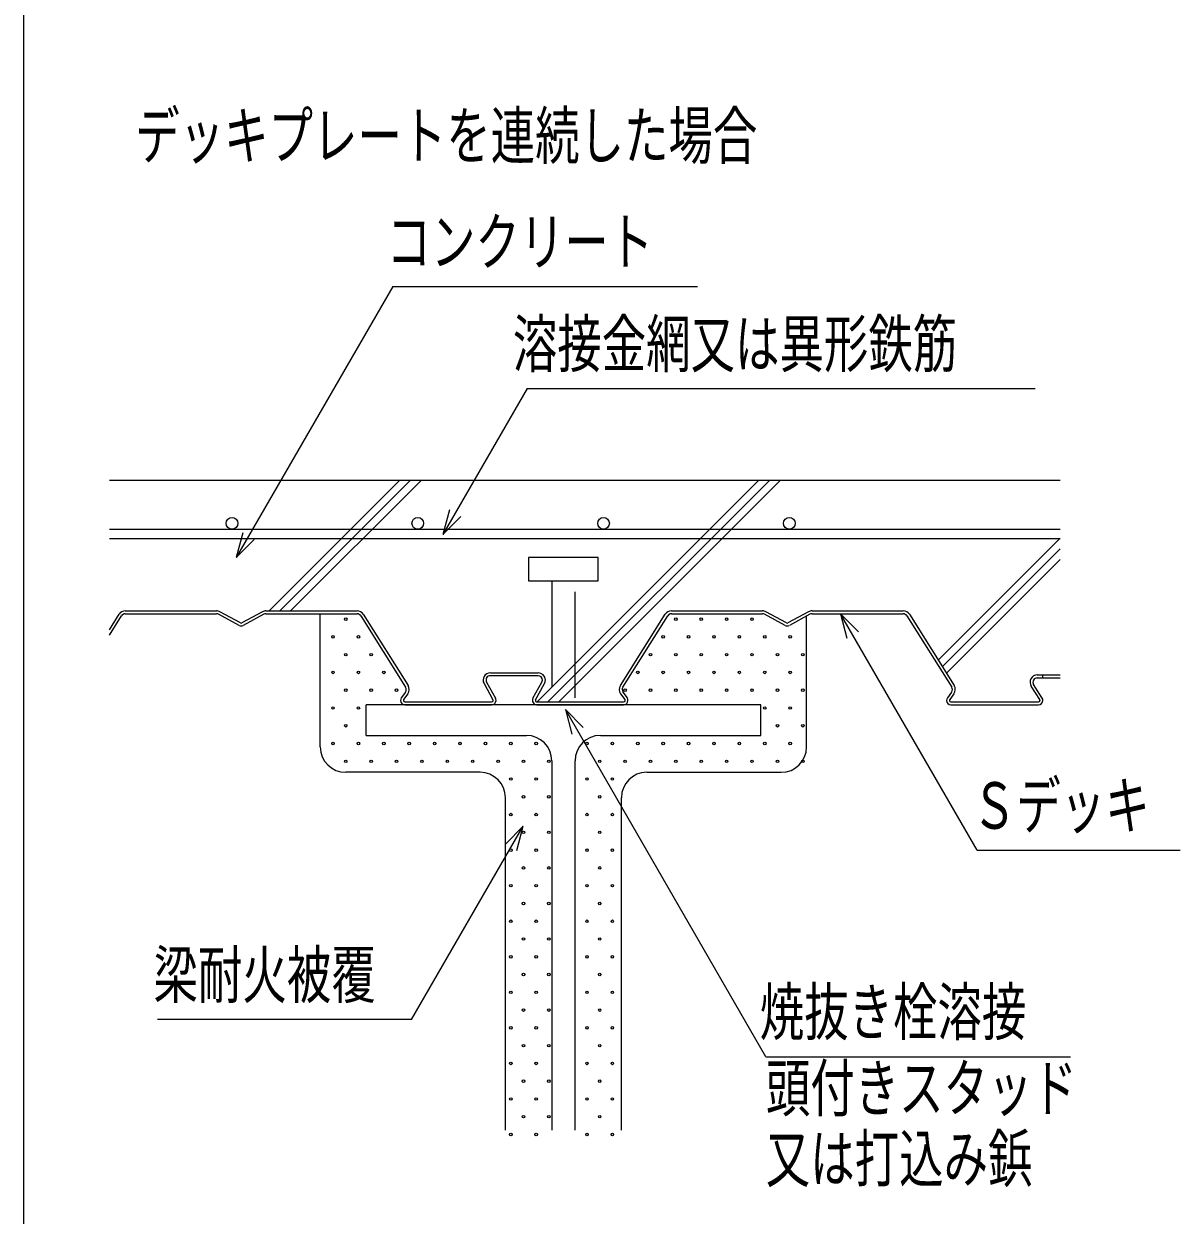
# Model space of a CAD drawing. Units: millimetres on the paper. Extents: x -350 to 350, y -246 to 246.
# Drawn here: x 0 to 54.6, y -36 to 20.3 of the extents above; entities that cross this region are included whole.
import ezdxf
from ezdxf.enums import TextEntityAlignment as Align

# ---------------------------------------------------------------- set-up
doc = ezdxf.new("R2010")
doc.units = ezdxf.units.MM
doc.linetypes.add('USER2', pattern=[7.5, 5, -2.5])
doc.layers.add('0-2_M2-2-0', color=7, linetype='Continuous', lineweight=18)
doc.styles.add('ＭＳ ゴシック', font='')
doc.styles.get('ＭＳ ゴシック').set_extended_font_data('MS Gothic')

msp = doc.modelspace()

# ---------------------------------------------------------------- linework, layer by layer
at = {"layer": '0-2_M2-2-0'}
for p, q in [((-0.022, -224.976), (-0.022, 222.024)), ((17.407, 7.926), (10.013, -4.881)), ((17.407, 7.926), (31.807, 7.926)), ((23.76, 3.098), (19.78, -3.794)), ((23.76, 3.098), (47.76, 3.098)), ((4.02, -1.226), (48.947, -1.226)), ((11.566, -7.407), (17.747, -1.226)), ((12.075, -7.407), (18.256, -1.226)), ((12.584, -7.407), (18.765, -1.226)), ((24.236, -11.708), (34.717, -1.226)), ((24.745, -11.708), (35.226, -1.226)), ((35.736, -1.226), (25.254, -11.708)), ((4.02, -3.542), (48.947, -3.542)), ((4.02, -3.984), (48.947, -3.984)), ((43.182, -9.733), (48.947, -3.968)), ((43.378, -10.045), (48.947, -4.477)), ((43.574, -10.358), (48.947, -4.986)), ((4.02, -8.301), (4.48, -7.568)), ((4.02, -8.56), (4.597, -7.641)), ((4.772, -7.407), (9.078, -7.407)), ((4.772, -7.545), (9.078, -7.545)), ((10.151, -8.094), (9.176, -7.569)), ((10.216, -7.973), (9.241, -7.448)), ((11.256, -7.448), (10.281, -7.973)), ((11.321, -7.569), (10.346, -8.094)), ((11.419, -7.407), (15.725, -7.407)), ((11.419, -7.545), (15.725, -7.545)), ((13.987, -13.838), (13.987, -7.545)), ((15.9, -7.641), (18.019, -11.013)), ((16.017, -7.568), (18.135, -10.94)), ((28.167, -10.94), (30.285, -7.568)), ((28.283, -11.013), (30.402, -7.641)), ((30.576, -7.407), (34.883, -7.407)), ((30.576, -7.545), (34.883, -7.545)), ((35.955, -8.094), (34.981, -7.569)), ((36.021, -7.973), (35.046, -7.448)), ((37.06, -7.448), (36.086, -7.973)), ((37.126, -7.569), (36.151, -8.094)), ((36.964, -13.838), (36.964, -7.656)), ((37.224, -7.407), (41.53, -7.407)), ((37.224, -7.545), (41.53, -7.545)), ((45.019, -18.724), (38.564, -7.545)), ((41.705, -7.641), (43.823, -11.013)), ((41.822, -7.568), (43.94, -10.94)), ((22.024, -10.331), (24.278, -10.331)), ((22.024, -10.469), (24.278, -10.469)), ((47.868, -10.435), (48.947, -10.435)), ((47.868, -10.572), (48.947, -10.572)), ((48.134, -10.572), (48.134, -10.435)), ((18.011, -11.243), (17.814, -11.518)), ((21.723, -10.842), (22.145, -11.606)), ((21.843, -10.775), (22.265, -11.539)), ((24.037, -11.539), (24.458, -10.775)), ((24.157, -11.606), (24.579, -10.842)), ((28.29, -11.243), (28.488, -11.518)), ((43.816, -11.243), (43.619, -11.518)), ((47.986, -11.602), (47.578, -10.964)), ((48.102, -11.528), (47.694, -10.89)), ((18.123, -11.324), (17.925, -11.599)), ((17.981, -11.708), (22.084, -11.708)), ((24.218, -11.708), (28.321, -11.708)), ((28.179, -11.324), (28.376, -11.599)), ((43.928, -11.324), (43.73, -11.599)), ((43.786, -11.708), (47.928, -11.708)), ((16.147, -13.295), (16.147, -11.845)), ((34.803, -11.845), (16.147, -11.845)), ((17.981, -11.845), (22.084, -11.845)), ((24.218, -11.845), (28.321, -11.845)), ((35.04, -28.479), (25.567, -12.071)), ((34.803, -13.295), (34.803, -11.845)), ((43.786, -11.845), (47.928, -11.845)), ((16.147, -13.295), (23.727, -13.295)), ((27.223, -13.295), (34.803, -13.295)), ((24.927, -14.495), (24.927, -31.949)), ((26.023, -31.949), (26.023, -14.495)), ((21.537, -15.038), (15.187, -15.038)), ((29.414, -15.038), (35.764, -15.038)), ((22.737, -31.949), (22.737, -16.238)), ((28.214, -31.949), (28.214, -16.238)), ((18.299, -26.725), (23.58, -17.579)), ((45.019, -18.724), (54.619, -18.724)), ((18.299, -26.725), (6.299, -26.725)), ((35.04, -28.479), (49.44, -28.479))]:
    msp.add_line(p, q, dxfattribs=at)
at = {"layer": '0-2_M2-2-0', "linetype": 'USER2'}
for p, q in [((24.927, -5.987), (24.927, -11.513)), ((26.024, -11.513), (26.024, -5.987))]:
    msp.add_line(p, q, dxfattribs=at)
at = {"layer": '0-2_M2-2-0'}
for points in [[(20.091, -2.635), (19.78, -3.794), (20.629, -2.946)], [(10.324, -3.722), (10.013, -4.881), (10.862, -4.032)], [(39.413, -8.393), (38.564, -7.545), (38.875, -8.704)], [(26.415, -12.919), (25.567, -12.071), (25.877, -13.23)], [(23.27, -18.738), (23.58, -17.579), (22.732, -18.427)]]:
    msp.add_lwpolyline(points, dxfattribs=at)
at = {"layer": '0-2_M2-2-0', "linetype": 'USER2'}
msp.add_lwpolyline([(27.121, -5.987), (27.121, -4.88), (23.83, -4.88), (23.83, -5.987)], close=True, dxfattribs=at)
at = {"layer": '0-2_M2-2-0'}
for centre, radius in [((9.816, -3.268), 0.276), ((18.593, -3.268), 0.276), ((27.371, -3.268), 0.276), ((36.149, -3.268), 0.276), ((15.189, -7.796), 0.06), ((30.789, -7.796), 0.06), ((31.989, -7.796), 0.06), ((33.189, -7.796), 0.06), ((34.389, -7.796), 0.06), ((14.589, -8.636), 0.06), ((15.789, -8.636), 0.06), ((30.189, -8.636), 0.06), ((31.389, -8.636), 0.06), ((32.589, -8.636), 0.06), ((33.789, -8.636), 0.06), ((34.989, -8.636), 0.06), ((36.189, -8.636), 0.06), ((15.189, -9.476), 0.06), ((16.389, -9.476), 0.06), ((29.589, -9.476), 0.06), ((30.789, -9.476), 0.06), ((31.989, -9.476), 0.06), ((33.189, -9.476), 0.06), ((34.389, -9.476), 0.06), ((35.589, -9.476), 0.06), ((36.789, -9.476), 0.06), ((14.589, -10.316), 0.06), ((15.789, -10.316), 0.06), ((16.989, -10.316), 0.06), ((28.989, -10.316), 0.06), ((30.189, -10.316), 0.06), ((31.389, -10.316), 0.06), ((32.589, -10.316), 0.06), ((33.789, -10.316), 0.06), ((34.989, -10.316), 0.06), ((36.189, -10.316), 0.06), ((15.189, -11.156), 0.06), ((16.389, -11.156), 0.06), ((17.589, -11.156), 0.06), ((28.389, -11.156), 0.06), ((29.589, -11.156), 0.06), ((30.789, -11.156), 0.06), ((31.989, -11.156), 0.06), ((33.189, -11.156), 0.06), ((34.389, -11.156), 0.06), ((35.589, -11.156), 0.06), ((36.789, -11.156), 0.06), ((14.589, -11.996), 0.06), ((15.789, -11.996), 0.06), ((34.989, -11.996), 0.06), ((36.189, -11.996), 0.06), ((15.189, -12.836), 0.06), ((35.589, -12.836), 0.06), ((36.789, -12.836), 0.06), ((14.589, -13.676), 0.06), ((15.789, -13.676), 0.06), ((16.989, -13.676), 0.06), ((18.189, -13.676), 0.06), ((19.389, -13.676), 0.06), ((20.589, -13.676), 0.06), ((21.789, -13.676), 0.06), ((22.989, -13.676), 0.06), ((24.189, -13.676), 0.06), ((26.589, -13.676), 0.06), ((27.789, -13.676), 0.06), ((28.989, -13.676), 0.06), ((30.189, -13.676), 0.06), ((31.389, -13.676), 0.06), ((32.589, -13.676), 0.06), ((33.789, -13.676), 0.06), ((34.989, -13.676), 0.06), ((36.189, -13.676), 0.06), ((15.189, -14.516), 0.06), ((16.389, -14.516), 0.06), ((17.589, -14.516), 0.06), ((18.789, -14.516), 0.06), ((19.989, -14.516), 0.06), ((21.189, -14.516), 0.06), ((22.389, -14.516), 0.06), ((23.589, -14.516), 0.06), ((24.789, -14.516), 0.06), ((27.189, -14.516), 0.06), ((28.389, -14.516), 0.06), ((29.589, -14.516), 0.06), ((30.789, -14.516), 0.06), ((31.989, -14.516), 0.06), ((33.189, -14.516), 0.06), ((34.389, -14.516), 0.06), ((35.589, -14.516), 0.06), ((36.789, -14.516), 0.06), ((22.989, -15.356), 0.06), ((24.189, -15.356), 0.06), ((26.589, -15.356), 0.06), ((27.789, -15.356), 0.06), ((23.589, -16.196), 0.06), ((24.789, -16.196), 0.06), ((27.189, -16.196), 0.06), ((22.989, -17.036), 0.06), ((24.189, -17.036), 0.06), ((26.589, -17.036), 0.06), ((27.789, -17.036), 0.06), ((23.589, -17.876), 0.06), ((24.789, -17.876), 0.06), ((27.189, -17.876), 0.06), ((22.989, -18.716), 0.06), ((24.189, -18.716), 0.06), ((26.589, -18.716), 0.06), ((27.789, -18.716), 0.06), ((23.589, -19.556), 0.06), ((24.789, -19.556), 0.06), ((27.189, -19.556), 0.06), ((22.989, -20.396), 0.06), ((24.189, -20.396), 0.06), ((26.589, -20.396), 0.06), ((27.789, -20.396), 0.06), ((23.589, -21.236), 0.06), ((24.789, -21.236), 0.06), ((27.189, -21.236), 0.06), ((22.989, -22.076), 0.06), ((24.189, -22.076), 0.06), ((26.589, -22.076), 0.06), ((27.789, -22.076), 0.06), ((23.589, -22.916), 0.06), ((24.789, -22.916), 0.06), ((27.189, -22.916), 0.06), ((22.989, -23.756), 0.06), ((24.189, -23.756), 0.06), ((26.589, -23.756), 0.06), ((27.789, -23.756), 0.06), ((23.589, -24.596), 0.06), ((24.789, -24.596), 0.06), ((27.189, -24.596), 0.06), ((22.989, -25.436), 0.06), ((24.189, -25.436), 0.06), ((26.589, -25.436), 0.06), ((27.789, -25.436), 0.06), ((23.589, -26.276), 0.06), ((24.789, -26.276), 0.06), ((27.189, -26.276), 0.06), ((22.989, -27.116), 0.06), ((24.189, -27.116), 0.06), ((26.589, -27.116), 0.06), ((27.789, -27.116), 0.06), ((23.589, -27.956), 0.06), ((24.789, -27.956), 0.06), ((27.189, -27.956), 0.06), ((22.989, -28.796), 0.06), ((24.189, -28.796), 0.06), ((26.589, -28.796), 0.06), ((27.789, -28.796), 0.06), ((23.589, -29.636), 0.06), ((24.789, -29.636), 0.06), ((27.189, -29.636), 0.06), ((22.989, -30.476), 0.06), ((24.189, -30.476), 0.06), ((26.589, -30.476), 0.06), ((27.789, -30.476), 0.06), ((23.589, -31.316), 0.06), ((24.789, -31.316), 0.06), ((27.189, -31.316), 0.06), ((22.989, -32.156), 0.06), ((24.189, -32.156), 0.06), ((26.589, -32.156), 0.06), ((27.789, -32.156), 0.06)]:
    msp.add_circle(centre, radius, dxfattribs=at)
for centre, radius, start, end in [((4.772, -7.751), 0.344, 90, 147.8618), ((4.772, -7.751), 0.206, 90, 147.8618), ((9.078, -7.751), 0.344, 61.6992, 90), ((9.078, -7.751), 0.206, 61.6992, 90), ((11.419, -7.751), 0.344, 90, 118.3008), ((11.419, -7.751), 0.206, 90, 118.3008), ((15.725, -7.751), 0.344, 32.1382, 90), ((15.725, -7.751), 0.206, 32.1382, 90), ((30.576, -7.751), 0.344, 90, 147.8618), ((30.576, -7.751), 0.206, 90, 147.8618), ((34.883, -7.751), 0.344, 61.6992, 90), ((34.883, -7.751), 0.206, 61.6992, 90), ((37.224, -7.751), 0.344, 90, 118.3008), ((37.224, -7.751), 0.206, 90, 118.3008), ((41.53, -7.751), 0.344, 32.1382, 90), ((41.53, -7.751), 0.206, 32.1382, 90), ((10.249, -7.912), 0.206, 241.6992, 298.3008), ((10.249, -7.912), 0.0688, 241.6992, 298.3008), ((36.053, -7.912), 0.206, 241.6992, 298.3008), ((36.053, -7.912), 0.0688, 241.6992, 298.3008), ((22.024, -10.676), 0.344, 90, 208.9004), ((22.024, -10.676), 0.206, 90, 208.9004), ((24.278, -10.676), 0.344, 0, 90), ((24.278, -10.676), 0.206, 0, 90), ((24.278, -10.676), 0.206, 331.0996, 360), ((24.278, -10.676), 0.344, 331.0996, 360), ((47.868, -10.779), 0.344, 90, 212.6131), ((47.868, -10.779), 0.206, 90, 212.6131), ((17.844, -11.123), 0.206, 324.3084, 32.1382), ((17.844, -11.123), 0.344, 324.3084, 32.1382), ((28.458, -11.123), 0.344, 147.8618, 215.6916), ((28.458, -11.123), 0.206, 147.8618, 215.6916), ((43.649, -11.123), 0.206, 324.3084, 32.1382), ((43.649, -11.123), 0.344, 324.3084, 32.1382), ((17.981, -11.639), 0.206, 144.3084, 180), ((17.981, -11.639), 0.206, 180, 270), ((17.981, -11.639), 0.0688, 144.3084, 180), ((17.981, -11.639), 0.0688, 180, 270), ((22.084, -11.639), 0.206, 270, 0), ((22.084, -11.639), 0.0688, 270, 0), ((22.084, -11.639), 0.0688, 0, 28.9003), ((22.084, -11.639), 0.206, 0, 28.9003), ((24.218, -11.639), 0.206, 151.0996, 270), ((24.218, -11.639), 0.0688, 151.0996, 270), ((28.321, -11.639), 0.206, 270, 0), ((28.321, -11.639), 0.0688, 270, 0), ((28.321, -11.639), 0.0688, 0, 35.6915), ((28.321, -11.639), 0.206, 0, 35.6915), ((43.786, -11.639), 0.206, 144.3084, 180), ((43.786, -11.639), 0.206, 180, 270), ((43.786, -11.639), 0.0688, 144.3084, 180), ((43.786, -11.639), 0.0688, 180, 270), ((47.928, -11.639), 0.206, 270, 0), ((47.928, -11.639), 0.0688, 270, 0), ((47.928, -11.639), 0.0688, 0, 32.6131), ((47.928, -11.639), 0.206, 0, 32.6131), ((23.727, -14.495), 1.2, 0, 90), ((27.223, -14.495), 1.2, 90, 180), ((15.187, -13.838), 1.2, 180, 270), ((35.764, -13.838), 1.2, 270, 0), ((21.537, -16.238), 1.2, 0, 90), ((29.414, -16.238), 1.2, 90, 180)]:
    msp.add_arc(centre, radius, start, end, dxfattribs=at)

# ---------------------------------------------------------------- texts
at = {"layer": '0-2_M2-2-0', "style": 'ＭＳ ゴシック', "width": 0.7}
for s, p in [('デッキプレートを連続した場合', (5.244, 13.3)), ('コンクリート', (17.119, 8.286)), ('溶接金網又は異形鉄筋', (23.088, 3.458)), ('Ｓデッキ', (44.779, -18.364)), ('梁耐火被覆', (6.107, -26.365)), ('焼抜き栓溶接', (34.752, -28.119)), ('頭付きスタッド', (35.04, -31.721)), ('又は打込み鋲', (35.04, -35.052))]:
    msp.add_text(s, height=2.199, dxfattribs=at).set_placement(p, align=Align.BOTTOM_LEFT)

doc.saveas('drawing.dxf')
